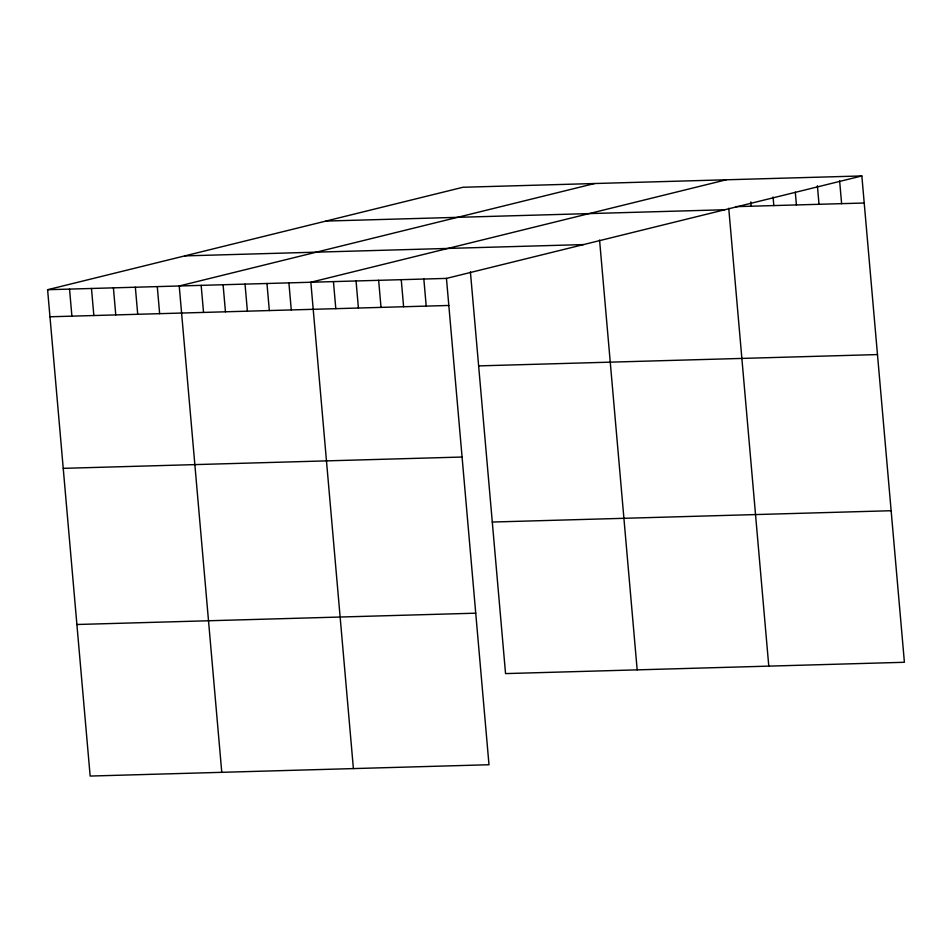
<?xml version="1.0" encoding="UTF-8"?>
<svg xmlns="http://www.w3.org/2000/svg" width="952" height="952" viewBox="0 0 952 952"><rect width="100%" height="100%" fill="white"/><g stroke="black" fill="none" stroke-linecap="round" stroke-linejoin="round"><path stroke-width="1.43" d="M861.846 175.941L446.452 278.4L488.995 764.742L90.154 776.058L47.6 289.717L463.005 187.258L861.846 175.941L904.4 662.283L505.548 673.599L470.407 271.867M594.619 183.522L179.226 285.981L221.768 772.322M726.245 179.785L310.84 282.244L353.394 768.585M735.67 206.655L864.214 203.014M325.917 221.066L724.769 209.749M184.688 255.898L583.528 244.581M47.6 289.717L446.452 278.4M49.968 316.778L448.82 305.461M478.63 365.889L877.482 354.572M63.225 468.348L462.077 457.031M492.291 522.041L891.143 510.724M76.886 624.5L475.738 613.183M839.628 180.856L841.616 203.645M817.399 185.771L819.017 204.287M795.289 192.114L796.419 204.93M773.06 197.028L773.809 205.572M750.842 201.943L751.211 206.215M728.732 208.262L768.788 666.138M599.57 240.059L637.174 669.875M423.842 279.031L426.21 306.104M401.244 279.674L403.612 306.746M378.646 280.316L381.014 307.389M356.048 280.959L358.416 308.031M333.438 281.602L335.806 308.674M288.908 282.863L291.276 309.935M266.965 283.494L269.333 310.554M245.033 284.113L247.401 311.185M223.089 284.731L225.457 311.804M201.158 285.362L203.526 312.423M157.282 286.6L159.65 313.672M135.351 287.218L137.719 314.291M113.407 287.849L115.775 314.922M91.475 288.468L93.843 315.54M69.532 289.087L71.9 316.159"/></g></svg>
